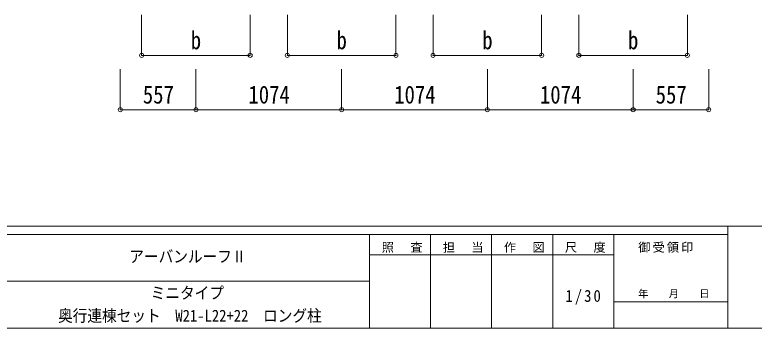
# Model space of a CAD drawing. Units: millimetres at full size, sheet at 1:30. Extents: x -8432 to 8432, y -5820 to 5820.
# Drawn here: x 87 to 5536, y -5820 to -3513 of the extents above; entities that cross this region are included whole.
import ezdxf
from ezdxf.enums import TextEntityAlignment as Align

# ---------------------------------------------------------------- set-up
doc = ezdxf.new("R2010")
doc.units = ezdxf.units.MM
doc.header["$LTSCALE"] = 30
doc.header["$PDMODE"] = 32
doc.header["$PDSIZE"] = 30
doc.layers.add('0-6_OTH_LINE', color=6, linetype='Continuous', lineweight=9)
doc.layers.add('F-0_240', color=7, linetype='Continuous', lineweight=9)
doc.styles.add('ＭＳ ゴシック', font='')
doc.styles.get('ＭＳ ゴシック').set_extended_font_data('MS Gothic')

msp = doc.modelspace()

# ---------------------------------------------------------------- linework, layer by layer
at = {"layer": '0-6_OTH_LINE'}
for p, q in [((1021.6, -3812.26), (1021.6, -3513.26)), ((1821.6, -3812.26), (1821.6, -3513.26)), ((2095.6, -3812.26), (2095.6, -3513.26)), ((2895.6, -3812.26), (2895.6, -3513.26)), ((3169.6, -3812.26), (3169.6, -3513.26)), ((3969.6, -3812.26), (3969.6, -3513.26)), ((4243.6, -3812.26), (4243.6, -3513.26)), ((5043.6, -3812.26), (5043.6, -3513.26)), ((1021.6, -3812.26), (1821.6, -3812.26)), ((2095.6, -3812.26), (2895.6, -3812.26)), ((3169.6, -3812.26), (3969.6, -3812.26)), ((4243.6, -3812.26), (5043.6, -3812.26)), ((864.8, -4212.26), (864.8, -3912.26)), ((1421.8, -4212.26), (1421.8, -3912.26)), ((2495.8, -4212.26), (2495.8, -3912.26)), ((3569.8, -4212.26), (3569.8, -3912.26)), ((4643.8, -4212.26), (4643.8, -3912.26)), ((5200.8, -4212.26), (5200.8, -3912.26)), ((864.8, -4212.26), (1421.8, -4212.26)), ((1421.8, -4212.26), (2495.8, -4212.26)), ((2495.8, -4212.26), (3569.8, -4212.26)), ((3569.8, -4212.26), (4643.8, -4212.26)), ((4643.8, -4212.26), (5200.8, -4212.26))]:
    msp.add_line(p, q, dxfattribs=at)
for p in [(1021.6, -3812.26), (1821.6, -3812.26), (2095.6, -3812.26), (2895.6, -3812.26), (3169.6, -3812.26), (3969.6, -3812.26), (4243.6, -3812.26), (5043.6, -3812.26), (864.8, -4212.26), (1421.8, -4212.26), (2495.8, -4212.26), (3569.8, -4212.26), (4643.8, -4212.26), (5200.8, -4212.26)]:
    msp.add_point(p, dxfattribs=at)
at = {"layer": 'F-0_240', "color": 5}
for p, q in [((-8432.06, -5070), (8007.94, -5070)), ((5341.19, -5070), (5341.19, -5820)), ((-8432.06, -5130), (5341.19, -5130)), ((2701.18, -5130), (2701.18, -5820)), ((3151.18, -5130), (3151.18, -5820)), ((3601.18, -5130), (3601.18, -5820)), ((4051.18, -5130), (4051.18, -5820)), ((4501.18, -5130), (4501.18, -5820)), ((2701.18, -5280), (4501.18, -5280)), ((-3448.82, -5475), (2701.18, -5475)), ((4501.18, -5625), (5341.19, -5625)), ((-8432.06, -5820), (8007.94, -5820))]:
    msp.add_line(p, q, dxfattribs=at)

# ---------------------------------------------------------------- texts
at = {"layer": '0-6_OTH_LINE', "color": 7, "style": 'ＭＳ ゴシック', "width": 0.85}
for s, p in [('b', (1384.1, -3806.26)), ('b', (2458.1, -3806.26)), ('b', (3532.1, -3806.26)), ('b', (4606.1, -3806.26)), ('557', (1030.8, -4206.26)), ('1074', (1808.8, -4206.26)), ('1074', (2882.8, -4206.26)), ('1074', (3956.8, -4206.26)), ('557', (4809.8, -4206.26))]:
    msp.add_text(s, height=132, dxfattribs=at).set_placement(p, align=Align.BOTTOM_LEFT)
at = {"layer": 'F-0_240', "style": 'ＭＳ ゴシック', "width": 0.9}
for s, p in [('アーバンルーフⅡ', (931.18, -5362.5)), ('ミニタイプ', (1088.68, -5630.88)), ('奥行連棟セット\u3000W21-L22+22\u3000ロング柱', (406.18, -5798.5))]:
    msp.add_text(s, height=87.98, dxfattribs=at).set_placement(p, align=Align.BOTTOM_LEFT)
at = {"layer": 'F-0_240', "style": 'ＭＳ ゴシック'}
msp.add_text('年\u3000\u3000月\u3000\u3000日', height=54.99, dxfattribs=at).set_placement((4681.19, -5610), align=Align.BOTTOM_LEFT)
at = {"layer": 'F-0_240', "attachment_point": 7, "style": 'ＭＳ ゴシック'}
for s, insert, char_height in [('\\T1.17;照\u3000査', (2791.19, -5265), 65.98), ('\\T1.17;担\u3000当', (3241.19, -5265), 65.98), ('\\T1.17;作\u3000図', (3691.18, -5265), 65.98), ('\\T1.17;尺\u3000度', (4141.19, -5265), 65.98), ('\\T1.17;御受領印', (4681.18, -5265), 65.98), ('\\T1.28;\\W0.9;1/30', (4144.93, -5647.5), 87.98)]:
    msp.add_mtext(s, dxfattribs=dict(at, insert=insert, char_height=char_height))

doc.saveas('drawing.dxf')
